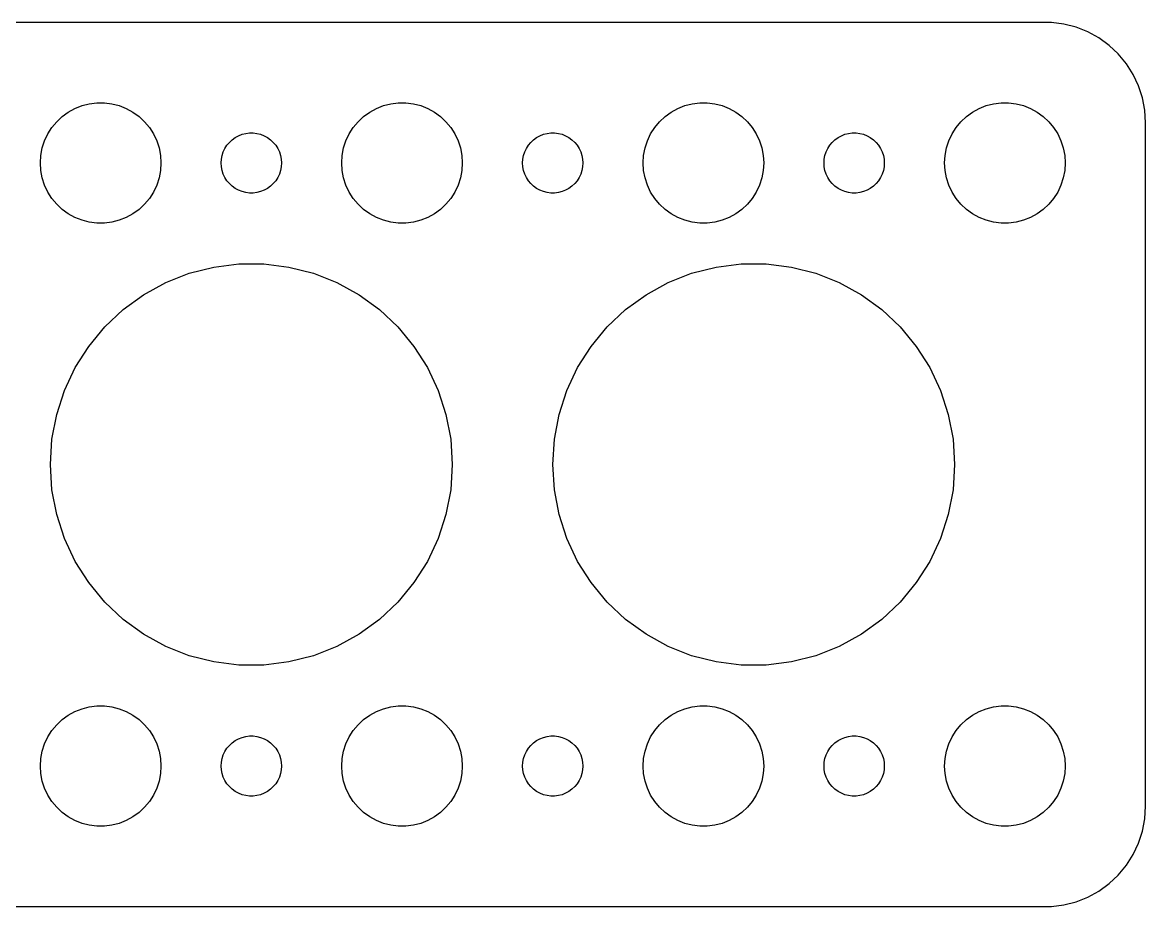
# Model space of a CAD drawing. Header units: metres. Extents: x -44.5 to 44.5, y -22 to 22.
# Drawn here: x -11.4 to 44.5, y -22 to 22 of the extents above; entities that cross this region are included whole.
import ezdxf

# ---------------------------------------------------------------- set-up
doc = ezdxf.new("R2010")
doc.units = ezdxf.units.M

msp = doc.modelspace()

# ---------------------------------------------------------------- linework, layer by layer
for p, q in [((39.8139, 21.9901), (-39.8139, 21.9901)), ((40.4369, 21.9114), (39.8139, 21.9901)), ((41.0451, 21.7553), (40.4369, 21.9114)), ((41.6289, 21.5241), (41.0451, 21.7553)), ((42.1791, 21.2216), (41.6289, 21.5241)), ((42.6871, 20.8526), (42.1791, 21.2216)), ((43.1448, 20.4227), (42.6871, 20.8526)), ((43.5451, 19.9389), (43.1448, 20.4227)), ((43.8815, 19.4088), (43.5451, 19.9389)), ((44.1489, 18.8406), (43.8815, 19.4088)), ((44.3429, 18.2434), (44.1489, 18.8406)), ((-8.42705, 17.8532), (-8.06213, 17.9469)), ((-8.06213, 17.9469), (-7.68837, 17.9941)), ((-7.68837, 17.9941), (-7.31161, 17.9941)), ((-7.31161, 17.9941), (-6.93785, 17.9469)), ((-6.93785, 17.9469), (-6.57294, 17.8532)), ((6.57294, 17.8532), (6.93785, 17.9469)), ((6.93785, 17.9469), (7.31161, 17.9941)), ((7.31161, 17.9941), (7.68837, 17.9941)), ((7.68837, 17.9941), (8.06213, 17.9469)), ((8.06213, 17.9469), (8.42705, 17.8532)), ((21.5729, 17.8532), (21.9379, 17.9469)), ((21.9379, 17.9469), (22.3116, 17.9941)), ((22.3116, 17.9941), (22.6884, 17.9941)), ((22.6884, 17.9941), (23.0621, 17.9469)), ((23.0621, 17.9469), (23.427, 17.8532)), ((36.5729, 17.8532), (36.9379, 17.9469)), ((36.9379, 17.9469), (37.3116, 17.9941)), ((37.3116, 17.9941), (37.6884, 17.9941)), ((37.6884, 17.9941), (38.0621, 17.9469)), ((38.0621, 17.9469), (38.427, 17.8532)), ((44.4606, 17.6267), (44.3429, 18.2434)), ((-9.41226, 17.3115), (-9.10747, 17.533)), ((-9.10747, 17.533), (-8.77733, 17.7145)), ((-8.77733, 17.7145), (-8.42705, 17.8532)), ((-6.57294, 17.8532), (-6.22266, 17.7145)), ((-6.22266, 17.7145), (-5.89252, 17.533)), ((-5.89252, 17.533), (-5.58772, 17.3115)), ((5.58772, 17.3115), (5.89252, 17.533)), ((5.89252, 17.533), (6.22266, 17.7145)), ((6.22266, 17.7145), (6.57294, 17.8532)), ((8.42705, 17.8532), (8.77733, 17.7145)), ((8.77733, 17.7145), (9.10747, 17.533)), ((9.10747, 17.533), (9.41226, 17.3115)), ((20.5877, 17.3115), (20.8925, 17.533)), ((20.8925, 17.533), (21.2227, 17.7145)), ((21.2227, 17.7145), (21.5729, 17.8532)), ((23.427, 17.8532), (23.7773, 17.7145)), ((23.7773, 17.7145), (24.1075, 17.533)), ((24.1075, 17.533), (24.4123, 17.3115)), ((35.5877, 17.3115), (35.8925, 17.533)), ((35.8925, 17.533), (36.2227, 17.7145)), ((36.2227, 17.7145), (36.5729, 17.8532)), ((38.427, 17.8532), (38.7773, 17.7145)), ((38.7773, 17.7145), (39.1075, 17.533)), ((39.1075, 17.533), (39.4123, 17.3115)), ((44.5, 17), (44.4606, 17.6267)), ((-9.92705, 16.7634), (-9.6869, 17.0536)), ((-9.6869, 17.0536), (-9.41226, 17.3115)), ((-5.58772, 17.3115), (-5.31308, 17.0536)), ((-5.31308, 17.0536), (-5.07294, 16.7634)), ((5.07294, 16.7634), (5.31308, 17.0536)), ((5.31308, 17.0536), (5.58772, 17.3115)), ((9.41226, 17.3115), (9.6869, 17.0536)), ((9.6869, 17.0536), (9.92705, 16.7634)), ((20.0729, 16.7634), (20.3131, 17.0536)), ((20.3131, 17.0536), (20.5877, 17.3115)), ((24.4123, 17.3115), (24.6869, 17.0536)), ((24.6869, 17.0536), (24.927, 16.7634)), ((35.0729, 16.7634), (35.3131, 17.0536)), ((35.3131, 17.0536), (35.5877, 17.3115)), ((39.4123, 17.3115), (39.6869, 17.0536)), ((39.6869, 17.0536), (39.927, 16.7634)), ((44.5, -17), (44.5, 17)), ((-10.2893, 16.1044), (-10.1289, 16.4453)), ((-10.1289, 16.4453), (-9.92705, 16.7634)), ((-5.07294, 16.7634), (-4.87108, 16.4453)), ((-4.87108, 16.4453), (-4.71066, 16.1044)), ((-0.95613, 16.1558), (-0.80373, 16.2665)), ((-0.80373, 16.2665), (-0.63866, 16.3572)), ((-0.63866, 16.3572), (-0.46352, 16.4266)), ((-0.46352, 16.4266), (-0.28107, 16.4734)), ((-0.28107, 16.4734), (-0.09418, 16.497)), ((-0.09418, 16.497), (0.09418, 16.497)), ((0.09418, 16.497), (0.28107, 16.4734)), ((0.28107, 16.4734), (0.46352, 16.4266)), ((0.46352, 16.4266), (0.63866, 16.3572)), ((0.63866, 16.3572), (0.80373, 16.2665)), ((0.80373, 16.2665), (0.95613, 16.1558)), ((4.71066, 16.1044), (4.87108, 16.4453)), ((4.87108, 16.4453), (5.07294, 16.7634)), ((9.92705, 16.7634), (10.1289, 16.4453)), ((10.1289, 16.4453), (10.2893, 16.1044)), ((14.0439, 16.1558), (14.1963, 16.2665)), ((14.1963, 16.2665), (14.3613, 16.3572)), ((14.3613, 16.3572), (14.5365, 16.4266)), ((14.5365, 16.4266), (14.7189, 16.4734)), ((14.7189, 16.4734), (14.9058, 16.497)), ((14.9058, 16.497), (15.0942, 16.497)), ((15.0942, 16.497), (15.2811, 16.4734)), ((15.2811, 16.4734), (15.4635, 16.4266)), ((15.4635, 16.4266), (15.6387, 16.3572)), ((15.6387, 16.3572), (15.8037, 16.2665)), ((15.8037, 16.2665), (15.9561, 16.1558)), ((19.7107, 16.1044), (19.8711, 16.4453)), ((19.8711, 16.4453), (20.0729, 16.7634)), ((24.927, 16.7634), (25.1289, 16.4453)), ((25.1289, 16.4453), (25.2893, 16.1044)), ((29.0439, 16.1558), (29.1963, 16.2665)), ((29.1963, 16.2665), (29.3613, 16.3572)), ((29.3613, 16.3572), (29.5365, 16.4266)), ((29.5365, 16.4266), (29.7189, 16.4734)), ((29.7189, 16.4734), (29.9058, 16.497)), ((29.9058, 16.497), (30.0942, 16.497)), ((30.0942, 16.497), (30.2811, 16.4734)), ((30.2811, 16.4734), (30.4635, 16.4266)), ((30.4635, 16.4266), (30.6387, 16.3572)), ((30.6387, 16.3572), (30.8037, 16.2665)), ((30.8037, 16.2665), (30.9561, 16.1558)), ((34.7107, 16.1044), (34.8711, 16.4453)), ((34.8711, 16.4453), (35.0729, 16.7634)), ((39.927, 16.7634), (40.1289, 16.4453)), ((40.1289, 16.4453), (40.2893, 16.1044)), ((-10.4763, 15.376), (-10.4057, 15.7461)), ((-10.4057, 15.7461), (-10.2893, 16.1044)), ((-4.71066, 16.1044), (-4.59424, 15.7461)), ((-4.59424, 15.7461), (-4.52365, 15.376)), ((-1.39465, 15.5522), (-1.31445, 15.7226)), ((-1.31445, 15.7226), (-1.21352, 15.8817)), ((-1.21352, 15.8817), (-1.09344, 16.0268)), ((-1.09344, 16.0268), (-0.95613, 16.1558)), ((0.95613, 16.1558), (1.09344, 16.0268)), ((1.09344, 16.0268), (1.21352, 15.8817)), ((1.21352, 15.8817), (1.31445, 15.7226)), ((1.31445, 15.7226), (1.39465, 15.5522)), ((4.52365, 15.376), (4.59424, 15.7461)), ((4.59424, 15.7461), (4.71066, 16.1044)), ((10.2893, 16.1044), (10.4057, 15.7461)), ((10.4057, 15.7461), (10.4763, 15.376)), ((13.6053, 15.5522), (13.6855, 15.7226)), ((13.6855, 15.7226), (13.7865, 15.8817)), ((13.7865, 15.8817), (13.9065, 16.0268)), ((13.9065, 16.0268), (14.0439, 16.1558)), ((15.9561, 16.1558), (16.0934, 16.0268)), ((16.0934, 16.0268), (16.2135, 15.8817)), ((16.2135, 15.8817), (16.3145, 15.7226)), ((16.3145, 15.7226), (16.3947, 15.5522)), ((19.5237, 15.376), (19.5942, 15.7461)), ((19.5942, 15.7461), (19.7107, 16.1044)), ((25.2893, 16.1044), (25.4057, 15.7461)), ((25.4057, 15.7461), (25.4763, 15.376)), ((28.6053, 15.5522), (28.6855, 15.7226)), ((28.6855, 15.7226), (28.7865, 15.8817)), ((28.7865, 15.8817), (28.9065, 16.0268)), ((28.9065, 16.0268), (29.0439, 16.1558)), ((30.9561, 16.1558), (31.0934, 16.0268)), ((31.0934, 16.0268), (31.2135, 15.8817)), ((31.2135, 15.8817), (31.3145, 15.7226)), ((31.3145, 15.7226), (31.3947, 15.5522)), ((34.5237, 15.376), (34.5942, 15.7461)), ((34.5942, 15.7461), (34.7107, 16.1044)), ((40.2893, 16.1044), (40.4057, 15.7461)), ((40.4057, 15.7461), (40.4763, 15.376)), ((-10.5, 15), (-10.4763, 15.376)), ((-4.52365, 15.376), (-4.5, 15)), ((-1.5, 15), (-1.48816, 15.188)), ((-1.48816, 15.188), (-1.45287, 15.373)), ((-1.45287, 15.373), (-1.39465, 15.5522)), ((1.39465, 15.5522), (1.45287, 15.373)), ((1.45287, 15.373), (1.48816, 15.188)), ((1.48816, 15.188), (1.5, 15)), ((4.5, 15), (4.52365, 15.376)), ((10.4763, 15.376), (10.5, 15)), ((13.5, 15), (13.5118, 15.188)), ((13.5118, 15.188), (13.5471, 15.373)), ((13.5471, 15.373), (13.6053, 15.5522)), ((16.3947, 15.5522), (16.4529, 15.373)), ((16.4529, 15.373), (16.4882, 15.188)), ((16.4882, 15.188), (16.5, 15)), ((19.5, 15), (19.5237, 15.376)), ((25.4763, 15.376), (25.5, 15)), ((28.5, 15), (28.5118, 15.188)), ((28.5118, 15.188), (28.5471, 15.373)), ((28.5471, 15.373), (28.6053, 15.5522)), ((31.3947, 15.5522), (31.4529, 15.373)), ((31.4529, 15.373), (31.4882, 15.188)), ((31.4882, 15.188), (31.5, 15)), ((34.5, 15), (34.5237, 15.376)), ((40.4763, 15.376), (40.5, 15)), ((-10.4763, 14.624), (-10.5, 15)), ((-10.4057, 14.2539), (-10.4763, 14.624)), ((-4.52365, 14.624), (-4.59424, 14.2539)), ((-4.5, 15), (-4.52365, 14.624)), ((-1.48816, 14.812), (-1.5, 15)), ((-1.45287, 14.627), (-1.48816, 14.812)), ((-1.39465, 14.4478), (-1.45287, 14.627)), ((1.45287, 14.627), (1.39465, 14.4478)), ((1.48816, 14.812), (1.45287, 14.627)), ((1.5, 15), (1.48816, 14.812)), ((4.52365, 14.624), (4.5, 15)), ((4.59424, 14.2539), (4.52365, 14.624)), ((10.4763, 14.624), (10.4057, 14.2539)), ((10.5, 15), (10.4763, 14.624)), ((13.5118, 14.812), (13.5, 15)), ((13.5471, 14.627), (13.5118, 14.812)), ((13.6053, 14.4478), (13.5471, 14.627)), ((16.4529, 14.627), (16.3947, 14.4478)), ((16.4882, 14.812), (16.4529, 14.627)), ((16.5, 15), (16.4882, 14.812)), ((19.5237, 14.624), (19.5, 15)), ((19.5942, 14.2539), (19.5237, 14.624)), ((25.4763, 14.624), (25.4057, 14.2539)), ((25.5, 15), (25.4763, 14.624)), ((28.5118, 14.812), (28.5, 15)), ((28.5471, 14.627), (28.5118, 14.812)), ((28.6053, 14.4478), (28.5471, 14.627)), ((31.4529, 14.627), (31.3947, 14.4478)), ((31.4882, 14.812), (31.4529, 14.627)), ((31.5, 15), (31.4882, 14.812)), ((34.5237, 14.624), (34.5, 15)), ((34.5942, 14.2539), (34.5237, 14.624)), ((40.4763, 14.624), (40.4057, 14.2539)), ((40.5, 15), (40.4763, 14.624)), ((-10.2893, 13.8956), (-10.4057, 14.2539)), ((-4.59424, 14.2539), (-4.71066, 13.8956)), ((-1.31445, 14.2774), (-1.39465, 14.4478)), ((-1.21352, 14.1183), (-1.31445, 14.2774)), ((-1.09344, 13.9732), (-1.21352, 14.1183)), ((-0.95613, 13.8442), (-1.09344, 13.9732)), ((1.09344, 13.9732), (0.95613, 13.8442)), ((1.21352, 14.1183), (1.09344, 13.9732)), ((1.31445, 14.2774), (1.21352, 14.1183)), ((1.39465, 14.4478), (1.31445, 14.2774)), ((4.71066, 13.8956), (4.59424, 14.2539)), ((10.4057, 14.2539), (10.2893, 13.8956)), ((13.6855, 14.2774), (13.6053, 14.4478)), ((13.7865, 14.1183), (13.6855, 14.2774)), ((13.9065, 13.9732), (13.7865, 14.1183)), ((14.0439, 13.8442), (13.9065, 13.9732)), ((16.0934, 13.9732), (15.9561, 13.8442)), ((16.2135, 14.1183), (16.0934, 13.9732)), ((16.3145, 14.2774), (16.2135, 14.1183)), ((16.3947, 14.4478), (16.3145, 14.2774)), ((19.7107, 13.8956), (19.5942, 14.2539)), ((25.4057, 14.2539), (25.2893, 13.8956)), ((28.6855, 14.2774), (28.6053, 14.4478)), ((28.7865, 14.1183), (28.6855, 14.2774)), ((28.9065, 13.9732), (28.7865, 14.1183)), ((29.0439, 13.8442), (28.9065, 13.9732)), ((31.0934, 13.9732), (30.9561, 13.8442)), ((31.2135, 14.1183), (31.0934, 13.9732)), ((31.3145, 14.2774), (31.2135, 14.1183)), ((31.3947, 14.4478), (31.3145, 14.2774)), ((34.7107, 13.8956), (34.5942, 14.2539)), ((40.4057, 14.2539), (40.2893, 13.8956)), ((-10.1289, 13.5547), (-10.2893, 13.8956)), ((-9.92705, 13.2366), (-10.1289, 13.5547)), ((-4.87108, 13.5547), (-5.07294, 13.2366)), ((-4.71066, 13.8956), (-4.87108, 13.5547)), ((-0.80373, 13.7335), (-0.95613, 13.8442)), ((-0.63866, 13.6427), (-0.80373, 13.7335)), ((-0.46352, 13.5734), (-0.63866, 13.6427)), ((-0.28107, 13.5266), (-0.46352, 13.5734)), ((-0.09418, 13.5029), (-0.28107, 13.5266)), ((0.09418, 13.5029), (-0.09418, 13.5029)), ((0.28107, 13.5266), (0.09418, 13.5029)), ((0.46352, 13.5734), (0.28107, 13.5266)), ((0.63866, 13.6427), (0.46352, 13.5734)), ((0.80373, 13.7335), (0.63866, 13.6427)), ((0.95613, 13.8442), (0.80373, 13.7335)), ((4.87108, 13.5547), (4.71066, 13.8956)), ((5.07294, 13.2366), (4.87108, 13.5547)), ((10.1289, 13.5547), (9.92705, 13.2366)), ((10.2893, 13.8956), (10.1289, 13.5547)), ((14.1963, 13.7335), (14.0439, 13.8442)), ((14.3613, 13.6427), (14.1963, 13.7335)), ((14.5365, 13.5734), (14.3613, 13.6427)), ((14.7189, 13.5266), (14.5365, 13.5734)), ((14.9058, 13.5029), (14.7189, 13.5266)), ((15.0942, 13.5029), (14.9058, 13.5029)), ((15.2811, 13.5266), (15.0942, 13.5029)), ((15.4635, 13.5734), (15.2811, 13.5266)), ((15.6387, 13.6427), (15.4635, 13.5734)), ((15.8037, 13.7335), (15.6387, 13.6427)), ((15.9561, 13.8442), (15.8037, 13.7335)), ((19.8711, 13.5547), (19.7107, 13.8956)), ((20.0729, 13.2366), (19.8711, 13.5547)), ((25.1289, 13.5547), (24.927, 13.2366)), ((25.2893, 13.8956), (25.1289, 13.5547)), ((29.1963, 13.7335), (29.0439, 13.8442)), ((29.3613, 13.6427), (29.1963, 13.7335)), ((29.5365, 13.5734), (29.3613, 13.6427)), ((29.7189, 13.5266), (29.5365, 13.5734)), ((29.9058, 13.5029), (29.7189, 13.5266)), ((30.0942, 13.5029), (29.9058, 13.5029)), ((30.2811, 13.5266), (30.0942, 13.5029)), ((30.4635, 13.5734), (30.2811, 13.5266)), ((30.6387, 13.6427), (30.4635, 13.5734)), ((30.8037, 13.7335), (30.6387, 13.6427)), ((30.9561, 13.8442), (30.8037, 13.7335)), ((34.8711, 13.5547), (34.7107, 13.8956)), ((35.0729, 13.2366), (34.8711, 13.5547)), ((40.1289, 13.5547), (39.927, 13.2366)), ((40.2893, 13.8956), (40.1289, 13.5547)), ((-9.6869, 12.9464), (-9.92705, 13.2366)), ((-9.41226, 12.6884), (-9.6869, 12.9464)), ((-5.31308, 12.9464), (-5.58772, 12.6884)), ((-5.07294, 13.2366), (-5.31308, 12.9464)), ((5.31308, 12.9464), (5.07294, 13.2366)), ((5.58772, 12.6884), (5.31308, 12.9464)), ((9.6869, 12.9464), (9.41226, 12.6884)), ((9.92705, 13.2366), (9.6869, 12.9464)), ((20.3131, 12.9464), (20.0729, 13.2366)), ((20.5877, 12.6884), (20.3131, 12.9464)), ((24.6869, 12.9464), (24.4123, 12.6884)), ((24.927, 13.2366), (24.6869, 12.9464)), ((35.3131, 12.9464), (35.0729, 13.2366)), ((35.5877, 12.6884), (35.3131, 12.9464)), ((39.6869, 12.9464), (39.4123, 12.6884)), ((39.927, 13.2366), (39.6869, 12.9464)), ((-9.10747, 12.467), (-9.41226, 12.6884)), ((-8.77733, 12.2855), (-9.10747, 12.467)), ((-5.89252, 12.467), (-6.22266, 12.2855)), ((-5.58772, 12.6884), (-5.89252, 12.467)), ((5.89252, 12.467), (5.58772, 12.6884)), ((6.22266, 12.2855), (5.89252, 12.467)), ((9.10747, 12.467), (8.77733, 12.2855)), ((9.41226, 12.6884), (9.10747, 12.467)), ((20.8925, 12.467), (20.5877, 12.6884)), ((21.2227, 12.2855), (20.8925, 12.467)), ((24.1075, 12.467), (23.7773, 12.2855)), ((24.4123, 12.6884), (24.1075, 12.467)), ((35.8925, 12.467), (35.5877, 12.6884)), ((36.2227, 12.2855), (35.8925, 12.467)), ((39.1075, 12.467), (38.7773, 12.2855)), ((39.4123, 12.6884), (39.1075, 12.467)), ((-8.42705, 12.1468), (-8.77733, 12.2855)), ((-8.06213, 12.0531), (-8.42705, 12.1468)), ((-7.68837, 12.0059), (-8.06213, 12.0531)), ((-7.31161, 12.0059), (-7.68837, 12.0059)), ((-6.93785, 12.0531), (-7.31161, 12.0059)), ((-6.57294, 12.1468), (-6.93785, 12.0531)), ((-6.22266, 12.2855), (-6.57294, 12.1468)), ((6.57294, 12.1468), (6.22266, 12.2855)), ((6.93785, 12.0531), (6.57294, 12.1468)), ((7.31161, 12.0059), (6.93785, 12.0531)), ((7.68837, 12.0059), (7.31161, 12.0059)), ((8.06213, 12.0531), (7.68837, 12.0059)), ((8.42705, 12.1468), (8.06213, 12.0531)), ((8.77733, 12.2855), (8.42705, 12.1468)), ((21.5729, 12.1468), (21.2227, 12.2855)), ((21.9379, 12.0531), (21.5729, 12.1468)), ((22.3116, 12.0059), (21.9379, 12.0531)), ((22.6884, 12.0059), (22.3116, 12.0059)), ((23.0621, 12.0531), (22.6884, 12.0059)), ((23.427, 12.1468), (23.0621, 12.0531)), ((23.7773, 12.2855), (23.427, 12.1468)), ((36.5729, 12.1468), (36.2227, 12.2855)), ((36.9379, 12.0531), (36.5729, 12.1468)), ((37.3116, 12.0059), (36.9379, 12.0531)), ((37.6884, 12.0059), (37.3116, 12.0059)), ((38.0621, 12.0531), (37.6884, 12.0059)), ((38.427, 12.1468), (38.0621, 12.0531)), ((38.7773, 12.2855), (38.427, 12.1468)), ((-4.25778, 9.04826), (-3.09016, 9.51056)), ((-3.09016, 9.51056), (-1.87381, 9.82286)), ((-1.87381, 9.82286), (-0.6279, 9.98026)), ((-0.6279, 9.98026), (0.6279, 9.98026)), ((0.6279, 9.98026), (1.87381, 9.82286)), ((1.87381, 9.82286), (3.09016, 9.51056)), ((3.09016, 9.51056), (4.25778, 9.04826)), ((20.7422, 9.04826), (21.9098, 9.51056)), ((21.9098, 9.51056), (23.1262, 9.82286)), ((23.1262, 9.82286), (24.3721, 9.98026)), ((24.3721, 9.98026), (25.6279, 9.98026)), ((25.6279, 9.98026), (26.8738, 9.82286)), ((26.8738, 9.82286), (28.0902, 9.51056)), ((28.0902, 9.51056), (29.2578, 9.04826)), ((-5.35826, 8.44327), (-4.25778, 9.04826)), ((4.25778, 9.04826), (5.35826, 8.44327)), ((19.6417, 8.44327), (20.7422, 9.04826)), ((29.2578, 9.04826), (30.3583, 8.44327)), ((-6.37424, 7.70512), (-5.35826, 8.44327)), ((5.35826, 8.44327), (6.37424, 7.70512)), ((18.6257, 7.70512), (19.6417, 8.44327)), ((30.3583, 8.44327), (31.3742, 7.70512)), ((-7.28967, 6.84546), (-6.37424, 7.70512)), ((6.37424, 7.70512), (7.28967, 6.84546)), ((17.7103, 6.84546), (18.6257, 7.70512)), ((31.3742, 7.70512), (32.2897, 6.84546)), ((-8.09016, 5.87784), (-7.28967, 6.84546)), ((7.28967, 6.84546), (8.09016, 5.87784)), ((16.9098, 5.87784), (17.7103, 6.84546)), ((32.2897, 6.84546), (33.0902, 5.87784)), ((-8.76306, 4.81754), (-8.09016, 5.87784)), ((8.09016, 5.87784), (8.76306, 4.81754)), ((16.2369, 4.81754), (16.9098, 5.87784)), ((33.0902, 5.87784), (33.7631, 4.81754)), ((-9.29776, 3.68124), (-8.76306, 4.81754)), ((8.76306, 4.81754), (9.29776, 3.68124)), ((15.7022, 3.68124), (16.2369, 4.81754)), ((33.7631, 4.81754), (34.2978, 3.68124)), ((-9.68582, 2.48689), (-9.29776, 3.68124)), ((9.29776, 3.68124), (9.68582, 2.48689)), ((15.3142, 2.48689), (15.7022, 3.68124)), ((34.2978, 3.68124), (34.6858, 2.48689)), ((-9.92114, 1.25333), (-9.68582, 2.48689)), ((9.68582, 2.48689), (9.92114, 1.25333)), ((15.0788, 1.25333), (15.3142, 2.48689)), ((34.6858, 2.48689), (34.9211, 1.25333)), ((-10, 0), (-9.92114, 1.25333)), ((9.92114, 1.25333), (10, 0)), ((15, 0), (15.0788, 1.25333)), ((34.9211, 1.25333), (35, 0)), ((-9.92114, -1.25333), (-10, 0)), ((10, 0), (9.92114, -1.25333)), ((15.0788, -1.25333), (15, 0)), ((35, 0), (34.9211, -1.25333)), ((-9.68582, -2.48689), (-9.92114, -1.25333)), ((9.92114, -1.25333), (9.68582, -2.48689)), ((15.3142, -2.48689), (15.0788, -1.25333)), ((34.9211, -1.25333), (34.6858, -2.48689)), ((-9.29776, -3.68124), (-9.68582, -2.48689)), ((9.68582, -2.48689), (9.29776, -3.68124)), ((15.7022, -3.68124), (15.3142, -2.48689)), ((34.6858, -2.48689), (34.2978, -3.68124)), ((-8.76306, -4.81754), (-9.29776, -3.68124)), ((9.29776, -3.68124), (8.76306, -4.81754)), ((16.2369, -4.81754), (15.7022, -3.68124)), ((34.2978, -3.68124), (33.7631, -4.81754)), ((-8.09016, -5.87784), (-8.76306, -4.81754)), ((8.76306, -4.81754), (8.09016, -5.87784)), ((16.9098, -5.87784), (16.2369, -4.81754)), ((33.7631, -4.81754), (33.0902, -5.87784)), ((-7.28967, -6.84546), (-8.09016, -5.87784)), ((8.09016, -5.87784), (7.28967, -6.84546)), ((17.7103, -6.84546), (16.9098, -5.87784)), ((33.0902, -5.87784), (32.2897, -6.84546)), ((-6.37424, -7.70512), (-7.28967, -6.84546)), ((7.28967, -6.84546), (6.37424, -7.70512)), ((18.6257, -7.70512), (17.7103, -6.84546)), ((32.2897, -6.84546), (31.3742, -7.70512)), ((-5.35826, -8.44327), (-6.37424, -7.70512)), ((6.37424, -7.70512), (5.35826, -8.44327)), ((19.6417, -8.44327), (18.6257, -7.70512)), ((31.3742, -7.70512), (30.3583, -8.44327)), ((-4.25778, -9.04826), (-5.35826, -8.44327)), ((5.35826, -8.44327), (4.25778, -9.04826)), ((20.7422, -9.04826), (19.6417, -8.44327)), ((30.3583, -8.44327), (29.2578, -9.04826)), ((-3.09016, -9.51056), (-4.25778, -9.04826)), ((4.25778, -9.04826), (3.09016, -9.51056)), ((21.9098, -9.51056), (20.7422, -9.04826)), ((29.2578, -9.04826), (28.0902, -9.51056)), ((-1.87381, -9.82286), (-3.09016, -9.51056)), ((-0.6279, -9.98026), (-1.87381, -9.82286)), ((0.6279, -9.98026), (-0.6279, -9.98026)), ((1.87381, -9.82286), (0.6279, -9.98026)), ((3.09016, -9.51056), (1.87381, -9.82286)), ((23.1262, -9.82286), (21.9098, -9.51056)), ((24.3721, -9.98026), (23.1262, -9.82286)), ((25.6279, -9.98026), (24.3721, -9.98026)), ((26.8738, -9.82286), (25.6279, -9.98026)), ((28.0902, -9.51056), (26.8738, -9.82286)), ((-9.10747, -12.467), (-8.77733, -12.2855)), ((-8.77733, -12.2855), (-8.42705, -12.1468)), ((-8.42705, -12.1468), (-8.06213, -12.0531)), ((-8.06213, -12.0531), (-7.68837, -12.0059)), ((-7.68837, -12.0059), (-7.31161, -12.0059)), ((-7.31161, -12.0059), (-6.93785, -12.0531)), ((-6.93785, -12.0531), (-6.57294, -12.1468)), ((-6.57294, -12.1468), (-6.22266, -12.2855)), ((-6.22266, -12.2855), (-5.89252, -12.467)), ((5.89252, -12.467), (6.22266, -12.2855)), ((6.22266, -12.2855), (6.57294, -12.1468)), ((6.57294, -12.1468), (6.93785, -12.0531)), ((6.93785, -12.0531), (7.31161, -12.0059)), ((7.31161, -12.0059), (7.68837, -12.0059)), ((7.68837, -12.0059), (8.06213, -12.0531)), ((8.06213, -12.0531), (8.42705, -12.1468)), ((8.42705, -12.1468), (8.77733, -12.2855)), ((8.77733, -12.2855), (9.10747, -12.467)), ((20.8925, -12.467), (21.2227, -12.2855)), ((21.2227, -12.2855), (21.5729, -12.1468)), ((21.5729, -12.1468), (21.9379, -12.0531)), ((21.9379, -12.0531), (22.3116, -12.0059)), ((22.3116, -12.0059), (22.6884, -12.0059)), ((22.6884, -12.0059), (23.0621, -12.0531)), ((23.0621, -12.0531), (23.427, -12.1468)), ((23.427, -12.1468), (23.7773, -12.2855)), ((23.7773, -12.2855), (24.1075, -12.467)), ((35.8925, -12.467), (36.2227, -12.2855)), ((36.2227, -12.2855), (36.5729, -12.1468)), ((36.5729, -12.1468), (36.9379, -12.0531)), ((36.9379, -12.0531), (37.3116, -12.0059)), ((37.3116, -12.0059), (37.6884, -12.0059)), ((37.6884, -12.0059), (38.0621, -12.0531)), ((38.0621, -12.0531), (38.427, -12.1468)), ((38.427, -12.1468), (38.7773, -12.2855)), ((38.7773, -12.2855), (39.1075, -12.467)), ((-9.6869, -12.9464), (-9.41226, -12.6884)), ((-9.41226, -12.6884), (-9.10747, -12.467)), ((-5.89252, -12.467), (-5.58772, -12.6884)), ((-5.58772, -12.6884), (-5.31308, -12.9464)), ((5.31308, -12.9464), (5.58772, -12.6884)), ((5.58772, -12.6884), (5.89252, -12.467)), ((9.10747, -12.467), (9.41226, -12.6884)), ((9.41226, -12.6884), (9.6869, -12.9464)), ((20.3131, -12.9464), (20.5877, -12.6884)), ((20.5877, -12.6884), (20.8925, -12.467)), ((24.1075, -12.467), (24.4123, -12.6884)), ((24.4123, -12.6884), (24.6869, -12.9464)), ((35.3131, -12.9464), (35.5877, -12.6884)), ((35.5877, -12.6884), (35.8925, -12.467)), ((39.1075, -12.467), (39.4123, -12.6884)), ((39.4123, -12.6884), (39.6869, -12.9464)), ((-10.1289, -13.5547), (-9.92705, -13.2366)), ((-9.92705, -13.2366), (-9.6869, -12.9464)), ((-5.31308, -12.9464), (-5.07294, -13.2366)), ((-5.07294, -13.2366), (-4.87108, -13.5547)), ((4.87108, -13.5547), (5.07294, -13.2366)), ((5.07294, -13.2366), (5.31308, -12.9464)), ((9.6869, -12.9464), (9.92705, -13.2366)), ((9.92705, -13.2366), (10.1289, -13.5547)), ((19.8711, -13.5547), (20.0729, -13.2366)), ((20.0729, -13.2366), (20.3131, -12.9464)), ((24.6869, -12.9464), (24.927, -13.2366)), ((24.927, -13.2366), (25.1289, -13.5547)), ((34.8711, -13.5547), (35.0729, -13.2366)), ((35.0729, -13.2366), (35.3131, -12.9464)), ((39.6869, -12.9464), (39.927, -13.2366)), ((39.927, -13.2366), (40.1289, -13.5547)), ((-10.4057, -14.2539), (-10.2893, -13.8956)), ((-10.2893, -13.8956), (-10.1289, -13.5547)), ((-4.87108, -13.5547), (-4.71066, -13.8956)), ((-4.71066, -13.8956), (-4.59424, -14.2539)), ((-1.09344, -13.9732), (-0.95613, -13.8442)), ((-0.95613, -13.8442), (-0.80373, -13.7335)), ((-0.80373, -13.7335), (-0.63866, -13.6427)), ((-0.63866, -13.6427), (-0.46352, -13.5734)), ((-0.46352, -13.5734), (-0.28107, -13.5266)), ((-0.28107, -13.5266), (-0.09418, -13.5029)), ((-0.09418, -13.5029), (0.09418, -13.5029)), ((0.09418, -13.5029), (0.28107, -13.5266)), ((0.28107, -13.5266), (0.46352, -13.5734)), ((0.46352, -13.5734), (0.63866, -13.6427)), ((0.63866, -13.6427), (0.80373, -13.7335)), ((0.80373, -13.7335), (0.95613, -13.8442)), ((0.95613, -13.8442), (1.09344, -13.9732)), ((4.59424, -14.2539), (4.71066, -13.8956)), ((4.71066, -13.8956), (4.87108, -13.5547)), ((10.1289, -13.5547), (10.2893, -13.8956)), ((10.2893, -13.8956), (10.4057, -14.2539)), ((13.9065, -13.9732), (14.0439, -13.8442)), ((14.0439, -13.8442), (14.1963, -13.7335)), ((14.1963, -13.7335), (14.3613, -13.6427)), ((14.3613, -13.6427), (14.5365, -13.5734)), ((14.5365, -13.5734), (14.7189, -13.5266)), ((14.7189, -13.5266), (14.9058, -13.5029)), ((14.9058, -13.5029), (15.0942, -13.5029)), ((15.0942, -13.5029), (15.2811, -13.5266)), ((15.2811, -13.5266), (15.4635, -13.5734)), ((15.4635, -13.5734), (15.6387, -13.6427)), ((15.6387, -13.6427), (15.8037, -13.7335)), ((15.8037, -13.7335), (15.9561, -13.8442)), ((15.9561, -13.8442), (16.0934, -13.9732)), ((19.5942, -14.2539), (19.7107, -13.8956)), ((19.7107, -13.8956), (19.8711, -13.5547)), ((25.1289, -13.5547), (25.2893, -13.8956)), ((25.2893, -13.8956), (25.4057, -14.2539)), ((28.9065, -13.9732), (29.0439, -13.8442)), ((29.0439, -13.8442), (29.1963, -13.7335)), ((29.1963, -13.7335), (29.3613, -13.6427)), ((29.3613, -13.6427), (29.5365, -13.5734)), ((29.5365, -13.5734), (29.7189, -13.5266)), ((29.7189, -13.5266), (29.9058, -13.5029)), ((29.9058, -13.5029), (30.0942, -13.5029)), ((30.0942, -13.5029), (30.2811, -13.5266)), ((30.2811, -13.5266), (30.4635, -13.5734)), ((30.4635, -13.5734), (30.6387, -13.6427)), ((30.6387, -13.6427), (30.8037, -13.7335)), ((30.8037, -13.7335), (30.9561, -13.8442)), ((30.9561, -13.8442), (31.0934, -13.9732)), ((34.5942, -14.2539), (34.7107, -13.8956)), ((34.7107, -13.8956), (34.8711, -13.5547)), ((40.1289, -13.5547), (40.2893, -13.8956)), ((40.2893, -13.8956), (40.4057, -14.2539)), ((-10.4763, -14.624), (-10.4057, -14.2539)), ((-4.59424, -14.2539), (-4.52365, -14.624)), ((-1.45287, -14.627), (-1.39465, -14.4478)), ((-1.39465, -14.4478), (-1.31445, -14.2774)), ((-1.31445, -14.2774), (-1.21352, -14.1183)), ((-1.21352, -14.1183), (-1.09344, -13.9732)), ((1.09344, -13.9732), (1.21352, -14.1183)), ((1.21352, -14.1183), (1.31445, -14.2774)), ((1.31445, -14.2774), (1.39465, -14.4478)), ((1.39465, -14.4478), (1.45287, -14.627)), ((4.52365, -14.624), (4.59424, -14.2539)), ((10.4057, -14.2539), (10.4763, -14.624)), ((13.5471, -14.627), (13.6053, -14.4478)), ((13.6053, -14.4478), (13.6855, -14.2774)), ((13.6855, -14.2774), (13.7865, -14.1183)), ((13.7865, -14.1183), (13.9065, -13.9732)), ((16.0934, -13.9732), (16.2135, -14.1183)), ((16.2135, -14.1183), (16.3145, -14.2774)), ((16.3145, -14.2774), (16.3947, -14.4478)), ((16.3947, -14.4478), (16.4529, -14.627)), ((19.5237, -14.624), (19.5942, -14.2539)), ((25.4057, -14.2539), (25.4763, -14.624)), ((28.5471, -14.627), (28.6053, -14.4478)), ((28.6053, -14.4478), (28.6855, -14.2774)), ((28.6855, -14.2774), (28.7865, -14.1183)), ((28.7865, -14.1183), (28.9065, -13.9732)), ((31.0934, -13.9732), (31.2135, -14.1183)), ((31.2135, -14.1183), (31.3145, -14.2774)), ((31.3145, -14.2774), (31.3947, -14.4478)), ((31.3947, -14.4478), (31.4529, -14.627)), ((34.5237, -14.624), (34.5942, -14.2539)), ((40.4057, -14.2539), (40.4763, -14.624)), ((-10.5, -15), (-10.4763, -14.624)), ((-10.4763, -15.376), (-10.5, -15)), ((-4.52365, -14.624), (-4.5, -15)), ((-4.5, -15), (-4.52365, -15.376)), ((-1.5, -15), (-1.48816, -14.812)), ((-1.48816, -15.188), (-1.5, -15)), ((-1.48816, -14.812), (-1.45287, -14.627)), ((1.45287, -14.627), (1.48816, -14.812)), ((1.48816, -14.812), (1.5, -15)), ((1.5, -15), (1.48816, -15.188)), ((4.5, -15), (4.52365, -14.624)), ((4.52365, -15.376), (4.5, -15)), ((10.4763, -14.624), (10.5, -15)), ((10.5, -15), (10.4763, -15.376)), ((13.5, -15), (13.5118, -14.812)), ((13.5118, -15.188), (13.5, -15)), ((13.5118, -14.812), (13.5471, -14.627)), ((16.4529, -14.627), (16.4882, -14.812)), ((16.4882, -14.812), (16.5, -15)), ((16.5, -15), (16.4882, -15.188)), ((19.5, -15), (19.5237, -14.624)), ((19.5237, -15.376), (19.5, -15)), ((25.4763, -14.624), (25.5, -15)), ((25.5, -15), (25.4763, -15.376)), ((28.5, -15), (28.5118, -14.812)), ((28.5118, -15.188), (28.5, -15)), ((28.5118, -14.812), (28.5471, -14.627)), ((31.4529, -14.627), (31.4882, -14.812)), ((31.4882, -14.812), (31.5, -15)), ((31.5, -15), (31.4882, -15.188)), ((34.5, -15), (34.5237, -14.624)), ((34.5237, -15.376), (34.5, -15)), ((40.4763, -14.624), (40.5, -15)), ((40.5, -15), (40.4763, -15.376)), ((-10.4057, -15.7461), (-10.4763, -15.376)), ((-4.52365, -15.376), (-4.59424, -15.7461)), ((-1.45287, -15.373), (-1.48816, -15.188)), ((-1.39465, -15.5522), (-1.45287, -15.373)), ((-1.31445, -15.7226), (-1.39465, -15.5522)), ((1.39465, -15.5522), (1.31445, -15.7226)), ((1.45287, -15.373), (1.39465, -15.5522)), ((1.48816, -15.188), (1.45287, -15.373)), ((4.59424, -15.7461), (4.52365, -15.376)), ((10.4763, -15.376), (10.4057, -15.7461)), ((13.5471, -15.373), (13.5118, -15.188)), ((13.6053, -15.5522), (13.5471, -15.373)), ((13.6855, -15.7226), (13.6053, -15.5522)), ((16.3947, -15.5522), (16.3145, -15.7226)), ((16.4529, -15.373), (16.3947, -15.5522)), ((16.4882, -15.188), (16.4529, -15.373)), ((19.5942, -15.7461), (19.5237, -15.376)), ((25.4763, -15.376), (25.4057, -15.7461)), ((28.5471, -15.373), (28.5118, -15.188)), ((28.6053, -15.5522), (28.5471, -15.373)), ((28.6855, -15.7226), (28.6053, -15.5522)), ((31.3947, -15.5522), (31.3145, -15.7226)), ((31.4529, -15.373), (31.3947, -15.5522)), ((31.4882, -15.188), (31.4529, -15.373)), ((34.5942, -15.7461), (34.5237, -15.376)), ((40.4763, -15.376), (40.4057, -15.7461)), ((-10.2893, -16.1044), (-10.4057, -15.7461)), ((-10.1289, -16.4453), (-10.2893, -16.1044)), ((-4.71066, -16.1044), (-4.87108, -16.4453)), ((-4.59424, -15.7461), (-4.71066, -16.1044)), ((-1.21352, -15.8817), (-1.31445, -15.7226)), ((-1.09344, -16.0268), (-1.21352, -15.8817)), ((-0.95613, -16.1558), (-1.09344, -16.0268)), ((-0.80373, -16.2665), (-0.95613, -16.1558)), ((0.95613, -16.1558), (0.80373, -16.2665)), ((1.09344, -16.0268), (0.95613, -16.1558)), ((1.21352, -15.8817), (1.09344, -16.0268)), ((1.31445, -15.7226), (1.21352, -15.8817)), ((4.71066, -16.1044), (4.59424, -15.7461)), ((4.87108, -16.4453), (4.71066, -16.1044)), ((10.2893, -16.1044), (10.1289, -16.4453)), ((10.4057, -15.7461), (10.2893, -16.1044)), ((13.7865, -15.8817), (13.6855, -15.7226)), ((13.9065, -16.0268), (13.7865, -15.8817)), ((14.0439, -16.1558), (13.9065, -16.0268)), ((14.1963, -16.2665), (14.0439, -16.1558)), ((15.9561, -16.1558), (15.8037, -16.2665)), ((16.0934, -16.0268), (15.9561, -16.1558)), ((16.2135, -15.8817), (16.0934, -16.0268)), ((16.3145, -15.7226), (16.2135, -15.8817)), ((19.7107, -16.1044), (19.5942, -15.7461)), ((19.8711, -16.4453), (19.7107, -16.1044)), ((25.2893, -16.1044), (25.1289, -16.4453)), ((25.4057, -15.7461), (25.2893, -16.1044)), ((28.7865, -15.8817), (28.6855, -15.7226)), ((28.9065, -16.0268), (28.7865, -15.8817)), ((29.0439, -16.1558), (28.9065, -16.0268)), ((29.1963, -16.2665), (29.0439, -16.1558)), ((30.9561, -16.1558), (30.8037, -16.2665)), ((31.0934, -16.0268), (30.9561, -16.1558)), ((31.2135, -15.8817), (31.0934, -16.0268)), ((31.3145, -15.7226), (31.2135, -15.8817)), ((34.7107, -16.1044), (34.5942, -15.7461)), ((34.8711, -16.4453), (34.7107, -16.1044)), ((40.2893, -16.1044), (40.1289, -16.4453)), ((40.4057, -15.7461), (40.2893, -16.1044)), ((-9.92705, -16.7634), (-10.1289, -16.4453)), ((-9.6869, -17.0536), (-9.92705, -16.7634)), ((-5.07294, -16.7634), (-5.31308, -17.0536)), ((-4.87108, -16.4453), (-5.07294, -16.7634)), ((-0.63866, -16.3572), (-0.80373, -16.2665)), ((-0.46352, -16.4266), (-0.63866, -16.3572)), ((-0.28107, -16.4734), (-0.46352, -16.4266)), ((-0.09418, -16.497), (-0.28107, -16.4734)), ((0.09418, -16.497), (-0.09418, -16.497)), ((0.28107, -16.4734), (0.09418, -16.497)), ((0.46352, -16.4266), (0.28107, -16.4734)), ((0.63866, -16.3572), (0.46352, -16.4266)), ((0.80373, -16.2665), (0.63866, -16.3572)), ((5.07294, -16.7634), (4.87108, -16.4453)), ((5.31308, -17.0536), (5.07294, -16.7634)), ((9.92705, -16.7634), (9.6869, -17.0536)), ((10.1289, -16.4453), (9.92705, -16.7634)), ((14.3613, -16.3572), (14.1963, -16.2665)), ((14.5365, -16.4266), (14.3613, -16.3572)), ((14.7189, -16.4734), (14.5365, -16.4266)), ((14.9058, -16.497), (14.7189, -16.4734)), ((15.0942, -16.497), (14.9058, -16.497)), ((15.2811, -16.4734), (15.0942, -16.497)), ((15.4635, -16.4266), (15.2811, -16.4734)), ((15.6387, -16.3572), (15.4635, -16.4266)), ((15.8037, -16.2665), (15.6387, -16.3572)), ((20.0729, -16.7634), (19.8711, -16.4453)), ((20.3131, -17.0536), (20.0729, -16.7634)), ((24.927, -16.7634), (24.6869, -17.0536)), ((25.1289, -16.4453), (24.927, -16.7634)), ((29.3613, -16.3572), (29.1963, -16.2665)), ((29.5365, -16.4266), (29.3613, -16.3572)), ((29.7189, -16.4734), (29.5365, -16.4266)), ((29.9058, -16.497), (29.7189, -16.4734)), ((30.0942, -16.497), (29.9058, -16.497)), ((30.2811, -16.4734), (30.0942, -16.497)), ((30.4635, -16.4266), (30.2811, -16.4734)), ((30.6387, -16.3572), (30.4635, -16.4266)), ((30.8037, -16.2665), (30.6387, -16.3572)), ((35.0729, -16.7634), (34.8711, -16.4453)), ((35.3131, -17.0536), (35.0729, -16.7634)), ((39.927, -16.7634), (39.6869, -17.0536)), ((40.1289, -16.4453), (39.927, -16.7634)), ((-9.41226, -17.3115), (-9.6869, -17.0536)), ((-9.10747, -17.533), (-9.41226, -17.3115)), ((-5.58772, -17.3115), (-5.89252, -17.533)), ((-5.31308, -17.0536), (-5.58772, -17.3115)), ((5.58772, -17.3115), (5.31308, -17.0536)), ((5.89252, -17.533), (5.58772, -17.3115)), ((9.41226, -17.3115), (9.10747, -17.533)), ((9.6869, -17.0536), (9.41226, -17.3115)), ((20.5877, -17.3115), (20.3131, -17.0536)), ((20.8925, -17.533), (20.5877, -17.3115)), ((24.4123, -17.3115), (24.1075, -17.533)), ((24.6869, -17.0536), (24.4123, -17.3115)), ((35.5877, -17.3115), (35.3131, -17.0536)), ((35.8925, -17.533), (35.5877, -17.3115)), ((39.4123, -17.3115), (39.1075, -17.533)), ((39.6869, -17.0536), (39.4123, -17.3115)), ((44.4606, -17.6267), (44.5, -17)), ((-8.77733, -17.7145), (-9.10747, -17.533)), ((-8.42705, -17.8532), (-8.77733, -17.7145)), ((-8.06213, -17.9469), (-8.42705, -17.8532)), ((-6.57294, -17.8532), (-6.93785, -17.9469)), ((-6.22266, -17.7145), (-6.57294, -17.8532)), ((-5.89252, -17.533), (-6.22266, -17.7145)), ((6.22266, -17.7145), (5.89252, -17.533)), ((6.57294, -17.8532), (6.22266, -17.7145)), ((6.93785, -17.9469), (6.57294, -17.8532)), ((8.42705, -17.8532), (8.06213, -17.9469)), ((8.77733, -17.7145), (8.42705, -17.8532)), ((9.10747, -17.533), (8.77733, -17.7145)), ((21.2227, -17.7145), (20.8925, -17.533)), ((21.5729, -17.8532), (21.2227, -17.7145)), ((21.9379, -17.9469), (21.5729, -17.8532)), ((23.427, -17.8532), (23.0621, -17.9469)), ((23.7773, -17.7145), (23.427, -17.8532)), ((24.1075, -17.533), (23.7773, -17.7145)), ((36.2227, -17.7145), (35.8925, -17.533)), ((36.5729, -17.8532), (36.2227, -17.7145)), ((36.9379, -17.9469), (36.5729, -17.8532)), ((38.427, -17.8532), (38.0621, -17.9469)), ((38.7773, -17.7145), (38.427, -17.8532)), ((39.1075, -17.533), (38.7773, -17.7145)), ((44.3429, -18.2434), (44.4606, -17.6267)), ((-7.68837, -17.9941), (-8.06213, -17.9469)), ((-7.31161, -17.9941), (-7.68837, -17.9941)), ((-6.93785, -17.9469), (-7.31161, -17.9941)), ((7.31161, -17.9941), (6.93785, -17.9469)), ((7.68837, -17.9941), (7.31161, -17.9941)), ((8.06213, -17.9469), (7.68837, -17.9941)), ((22.3116, -17.9941), (21.9379, -17.9469)), ((22.6884, -17.9941), (22.3116, -17.9941)), ((23.0621, -17.9469), (22.6884, -17.9941)), ((37.3116, -17.9941), (36.9379, -17.9469)), ((37.6884, -17.9941), (37.3116, -17.9941)), ((38.0621, -17.9469), (37.6884, -17.9941)), ((44.1489, -18.8406), (44.3429, -18.2434)), ((43.8815, -19.4088), (44.1489, -18.8406)), ((43.5451, -19.9389), (43.8815, -19.4088)), ((43.1448, -20.4227), (43.5451, -19.9389)), ((42.6871, -20.8526), (43.1448, -20.4227)), ((41.6289, -21.5241), (42.1791, -21.2216)), ((42.1791, -21.2216), (42.6871, -20.8526)), ((40.4369, -21.9114), (41.0451, -21.7553)), ((41.0451, -21.7553), (41.6289, -21.5241)), ((-39.8139, -21.9901), (39.8139, -21.9901)), ((39.8139, -21.9901), (40.4369, -21.9114))]:
    msp.add_line(p, q)

doc.saveas('drawing.dxf')
